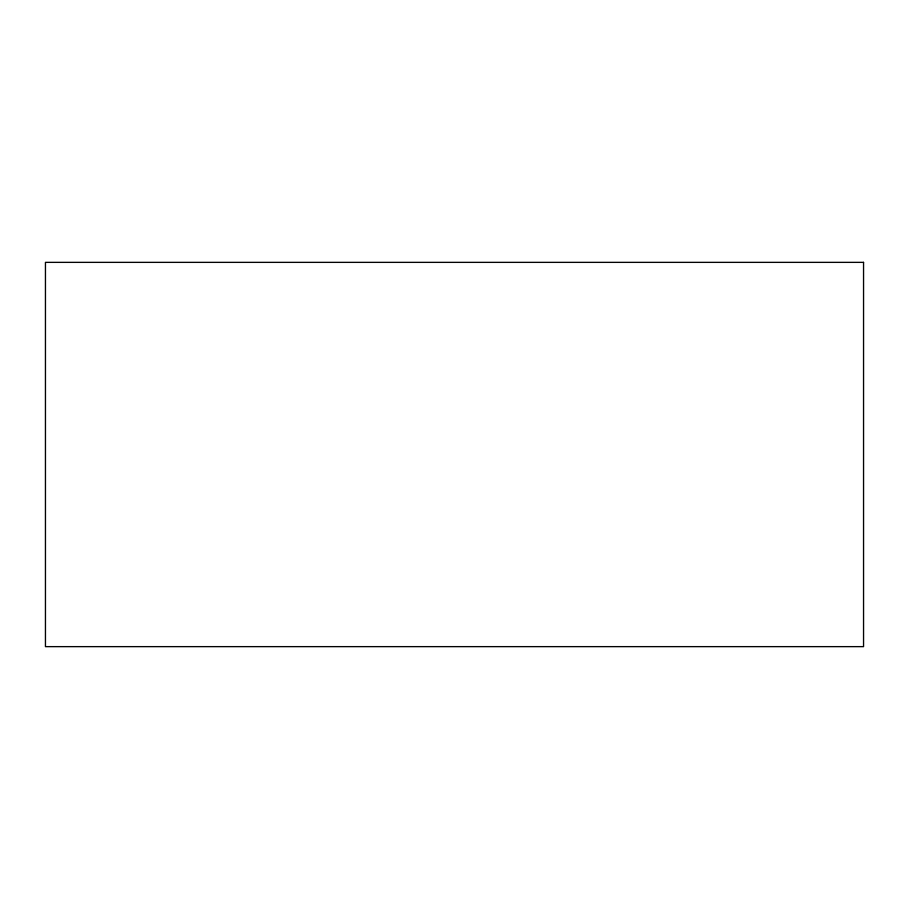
<?xml version="1.0" encoding="UTF-8"?>
<svg xmlns="http://www.w3.org/2000/svg" width="909" height="909" viewBox="0 0 909 909"><rect width="100%" height="100%" fill="white"/><g stroke="black" fill="none" stroke-linecap="round" stroke-linejoin="round"><path stroke-width="1.36" d="M863.55 262.36L45.45 262.36L45.45 646.64L863.55 646.64L863.55 262.36"/></g></svg>
